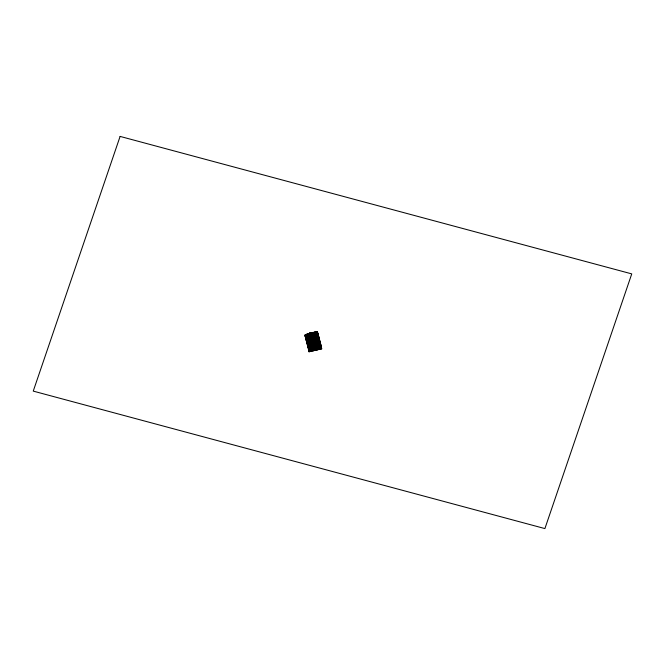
<?xml version="1.0" encoding="UTF-8"?>
<svg xmlns="http://www.w3.org/2000/svg" width="665" height="665" viewBox="0 0 665 665"><rect width="100%" height="100%" fill="white"/><g stroke="black" fill="none" stroke-linecap="round" stroke-linejoin="round"><path stroke-width="1" d="M309.541 345.858L309.391 345.792A10.158 4.09 -14.3 0 0 308.377 346.324L308.028 346.648L313.714 344.254C315.434 343.24 310.962 337.895 312.608 336.44L313.855 336.199L314.063 336.989M315.085 341.02L314.803 339.94L309.508 341.428A10.291 4.14 -14.3 0 1 310.68 341.02L314.894 340.081L315.75 343.614M315.933 335.95L313.855 336.199L318.227 336.083M305.659 336.656L305.16 335.251A10.349 4.165 -14.3 0 1 317.579 332.359L312.467 332.658M310.513 337.122L313.897 336.34L313.423 336.407M314.404 340.023L318.419 339.798M317.87 333.714C317.837 330.896 313.431 332.35 315.509 334.437M315.509 334.437L315.742 335.883L318.294 336.224M315.833 336.224L316.698 339.632L319.458 339.699A10.357 4.165 -14.3 0 0 307.039 342.608L308.352 346.174M316.748 339.848A10.033 4.04 -14.3 0 1 317.13 339.832C317.321 339.1 316.415 343.606 318.843 343.556A10.042 4.04 -14.3 0 1 319.2 343.556L319.591 343.689C321.22 342.625 320.131 347.338 320.339 343.539A10.308 4.148 -14.3 0 0 308.02 346.357L308.003 346.39A10.357 4.165 -14.3 0 1 319.732 343.522L320.106 343.439M313.672 332.475L312.866 332.591L316.814 347.753M314.794 339.865L313.855 336.207M314.786 340.081L316.897 339.848L318.759 347.197L318.319 347.504L321.228 347.537M321.461 347.521L317.97 347.28L313.813 348.103C313.007 348.859 311.602 344.661 312.858 344.354L319.383 343.547L318.843 343.556L318.011 339.798L318.959 343.331M316.158 332.375L316.964 336.182M317.114 336.124L317.263 336.698L317.13 336.049M317.263 336.706L318.003 339.582M317.488 337.571L317.629 338.144M318.07 339.873L318.294 340.738M318.51 341.602L318.735 342.467M321.453 347.388L321.411 347.313A10.316 4.148 -14.3 0 0 309.017 350.256L309.192 350.305A10.033 4.04 -14.3 0 1 319.832 347.446L319.05 343.547L317.363 343.755A10.042 4.04 -14.3 0 0 308.868 346.199L308.228 346.54A10.075 4.056 -14.3 0 1 319.607 343.689L319.358 343.439M318.942 343.913L318.976 343.406M313.315 332.392L309.558 333.381M314.271 336.141L313.855 336.457L315.925 336.091L316.897 339.956M316.141 343.772L317.446 343.622M305.168 336.507L305.127 335.11L307.97 333.797L316.615 332.184L317.562 332.242L317.479 334.138L318.759 337.18M317.828 334.744L317.695 334.138M318.784 338.493L318.136 336.731L318.535 336.074L318.286 336.44M320.256 343.797L319.308 340.006A10.033 4.04 -14.3 0 0 318.976 339.981L318.984 339.956A10.075 4.056 -14.3 0 1 319.333 339.981L319.566 339.99M320.405 344.844L320.065 343.572L320.497 343.647A10.349 4.165 -14.3 0 0 308.036 346.498M320.696 345.991L320.206 344.811L320.646 345.667M317.388 332.558L317.404 333.847M318.36 336.731L318.36 337.596M318.726 338.169L319.092 339.615M319.69 342.791L319.541 342.209M320.272 344.229L319.94 343.705M319.99 343.946L321.029 347.221L320.555 347.438A10.075 4.056 -14.3 0 0 309.167 350.289M320.347 345.384L320.264 344.861M320.788 346.241L320.896 347.454A10.075 4.056 -14.3 0 1 321.245 347.479L321.719 348.842L309.067 351.793L305.177 336.274M305.401 335.368L309.641 333.34L311.586 340.962M317.679 336.191L317.679 336.191A10.075 4.056 -14.3 0 0 306.299 339.05L306.116 337.438M307.022 342.708L306.083 338.851L309.807 337.346L306.947 338.693A10.033 4.04 -14.3 0 0 306.324 339.059L306.922 338.568A10.033 4.04 -14.3 0 0 306.282 338.917L306.174 339.034M319.142 339.94L318.635 339.94A10.075 4.056 -14.3 0 0 307.255 342.799L309.258 341.669L308.211 342.151A10.033 4.04 -14.3 0 1 316.365 339.882L316.897 339.699M308.003 346.723L308.361 346.149M317.488 349.69L317.363 348.651L321.153 347.762L321.278 348.809L309.474 351.561L307.953 343.996L308.103 345.218M309.001 350.231L311.918 348.867L310.705 349.366M315.019 332.35L314.063 332.425M317.803 335.958L317.995 336.091A10.033 4.04 -14.3 0 0 307.255 338.394L307.28 338.527A10.033 4.04 -14.3 0 1 315.443 336.274L315.501 336M308.078 342.201L308.244 342.276A10.033 4.04 -14.3 0 1 316.399 340.023L316.457 339.749M309.175 345.933A10.042 4.04 -14.3 0 1 317.33 343.664L317.413 343.497M315.8 336.108L314.977 332.458M314.878 332.475L316.507 332.3M316.889 339.84L316.789 339.973A10.033 4.04 -14.3 0 1 317.172 339.973M317.754 343.722L318.103 343.581A10.042 4.04 -14.3 0 1 318.477 343.597M308.344 346.182L309.508 345.734L308.585 342.109M310.505 336.897L309.616 333.381M311.461 340.646L310.555 337.113L309.807 337.346M312.417 344.395L311.561 340.846L313.406 348.227M315.335 332.192L315.717 332.176M316.183 336.083L316.706 336.049L315.892 335.958M318.136 343.705L318.51 343.689A10.042 4.04 -14.3 0 0 318.128 343.714L318.236 343.564M317.662 339.798L317.554 339.94A10.033 4.04 -14.3 0 1 317.912 339.948L318.601 339.815A10.075 4.056 -14.3 0 0 307.213 342.658L307.055 342.616M319.433 347.313L320.197 347.429A10.033 4.04 -14.3 0 1 321.228 347.496L320.522 347.313M308.984 350.422L314.021 348.36L319.582 347.296L318.71 347.471L314.936 332.217L318.801 347.338M318.028 339.823L317.521 339.815A10.033 4.04 -14.3 0 1 317.878 339.807L318.286 339.931M305.185 335.26L312.517 332.65C313.922 333.065 314.096 340.422 313.099 333.24M316.008 332.434L317.03 335.833M317.887 339.807L316.099 332.176L320.015 347.471M317.82 336.025L316.931 336.058M310.771 341.095L309.159 341.71M310.223 345.418L310.838 345.177M308.909 350.48L321.561 347.537L317.371 332.367A10.033 4.04 -14.3 0 0 305.335 335.202L305.368 335.31A10.033 4.04 -14.3 0 1 317.396 332.508L321.228 347.687M318.186 336.074L318.028 336.207A10.075 4.056 -14.3 0 1 318.377 336.232L318.527 336.099M320.896 347.454L321.203 347.354A10.033 4.04 -14.3 0 0 320.863 347.371A10.075 4.056 -14.3 0 1 321.212 347.338L319.516 347.479M317.355 332.384L317.538 332.201A10.316 4.148 -14.3 0 0 305.152 335.118L309.026 350.422L321.478 347.487M318.319 336.108L318.493 335.95A10.357 4.165 -14.3 0 0 306.083 338.859L306.299 338.934M318.128 335.858L317.33 332.691M317.571 332.35L317.404 332.483A10.075 4.056 -14.3 0 0 305.335 335.301L305.168 335.243M318.942 339.832A10.033 4.04 -14.3 0 1 319.275 339.857L319.458 339.724M319.316 339.981L319.491 339.848A10.316 4.148 -14.3 0 0 307.097 342.749M313.032 348.477L312.234 348.751L316.764 347.579L315.509 347.936M310.156 337.23L313.855 336.457M307.513 342.259L307.912 342.442M310.289 349.325L309.499 346.141M309.316 349.898L308.751 347.828M309.316 350.056L309.159 350.164A10.075 4.056 -14.3 0 1 320.53 347.296M307.047 341.195L307.513 342.267L306.997 340.896M305.418 336.291L311.528 333.946L317.853 333.389M305.709 337.446L311.827 335.102L318.153 334.545M306.008 338.601L312.118 336.257L318.444 335.7M306.299 339.749L312.409 337.413L318.743 336.856M306.598 340.904L312.708 338.56L319.034 338.003M306.889 342.059L312.999 339.715L319.325 339.158M307.188 343.215L313.298 340.871L319.624 340.314M307.479 344.362L313.589 342.026L319.915 341.469M307.779 345.517L313.888 343.173L320.214 342.616M308.361 347.828L314.478 345.484L320.804 344.927L320.547 343.63M308.66 348.975L314.769 346.64L321.095 346.083M311.877 349.075L307.97 333.78L308.627 335.958M309.042 337.621L308.46 335.717M309.05 338.019L309.84 341.286M309.275 338.884L309.948 341.145M309.35 339.175L308.992 337.77M310.006 341.768L310.962 345.118M310.389 342.874L309.873 341.428M310.896 345.168L311.287 346.698M311.644 347.778L311.187 346.382M311.054 345.476L311.752 348.776M317.039 343.655L314.096 344.179L315.193 348.842M306.091 337.446L305.817 335.634M305.8 336.291L306.257 337.363M305.8 336.291L305.651 335.717M307.396 338.169L306.565 334.645M306.922 339.956L306.698 339.092L306.972 340.904M307.363 342.417L307.388 342.433A10.482 4.214 -14.3 0 1 308.41 341.91L307.629 338.36M307.047 342.974L307.654 342.841L306.972 342.683M308.893 348.402L308.252 346.59M308.527 346.964L308.909 347.745M309.275 349.183L309.425 349.765M315.335 343.905L314.553 344.187M306.482 334.412L310.347 349.374M317.887 347.421L316.773 347.429M314.969 332.342L314.454 332.384L318.46 347.537M309.034 345.95L309.167 345.9A10.042 4.04 -14.3 0 1 317.321 343.63L317.812 343.464M316.033 332.758L317.621 332.4M318.153 335.95L317.429 335.925M312.226 336.665L313.124 340.197M305.011 335.202L307.928 334.52M314.736 332.932L317.654 332.251M317.396 333.655L317.812 333.556M308.917 350.231L309.474 351.561M309.35 350.513L312.991 349.482M313.481 350.63L313.356 349.582L316.997 348.551M309.283 349.931L310.464 349.482M312.891 332.6L312.051 332.741M318.726 347.205L317.853 343.705M312.508 344.586L311.336 344.977M319.458 341.054L319.316 340.48M320.522 343.738L315.301 344.096L308.834 346.066M313.922 336.69L314.354 338.136M314.936 340.447L315.692 343.614M315.908 344.478L316.706 347.363M316.282 345.916L315.833 343.905M316.357 346.207L316.648 347.363M305.085 335.235L309.183 351.411M307.313 342.741L307.288 342.65A10.033 4.04 -14.3 0 1 307.554 342.483M305.326 335.168L305.326 335.168A10.075 4.056 -14.3 0 1 317.38 332.342M307.272 342.791L307.28 342.816A10.033 4.04 -14.3 0 1 307.596 342.633M308.203 346.415L308.203 346.415A10.075 4.056 -14.3 0 1 319.574 343.547M306.449 338.818L305.459 334.936L309.283 350.397M312.151 336.44L311.22 332.932L312.317 337.03M314.063 343.93L313.198 340.522M315.019 347.679L314.163 344.237M311.835 348.901L312.301 348.726M305.75 335.343L305.576 336.282M307.488 342.924L307.953 343.996M307.937 344.653L308.244 345.152M310.231 342.633L310.904 344.894M311.486 347.537L311.86 348.643M309.666 333.464L313.439 348.352M319.907 347.08L319 343.547L319.832 347.429M308.959 350.139L308.951 350.098A10.357 4.165 -14.3 0 1 321.37 347.205M317.538 332.583L321.719 348.842M317.197 332.201L321.112 347.587M319.2 343.556L318.876 343.68A10.042 4.04 -14.3 0 1 319.591 343.705M316.216 343.763L315.775 343.955M315.135 348.078L311.228 332.791L311.37 333.847M308.178 334.229L308.992 337.396M306.482 334.437L310.389 349.715M306.54 340.114L306.233 339.192M319.591 339.882L319.79 341.212M319.466 339.699L319.474 340.214M318.701 336.415L318.826 337.463M318.427 336.041L318.651 337.596M318.194 336.099L318.419 337.654M317.047 348.718L317.172 349.765M313.04 349.657L313.165 350.704M308.851 350.322L309.067 351.793M308.07 346.399L308.219 347.662M307.97 346.864L308.053 347.521M307.895 346.573L307.978 347.23M306.939 342.824L307.089 343.772M305.983 339.084L306.133 340.023M314.736 339.865L314.279 337.853M318.843 343.589A10.042 4.04 -14.3 0 1 319.208 343.589M318.094 343.581A10.042 4.04 -14.3 0 1 318.469 343.564M306.141 339A10.316 4.148 -14.3 0 1 318.51 336.124M306.257 338.909A10.075 4.056 -14.3 0 1 318.003 336.066M309.167 350.197A10.033 4.04 -14.3 0 1 318.286 347.413M318.676 347.388A10.033 4.04 -14.3 0 1 319.799 347.338M318.959 339.815A10.075 4.056 -14.3 0 1 319.3 339.84M120.107 136.416L33.25 391.111L544.901 528.584L631.75 273.889L120.107 136.416"/></g></svg>
